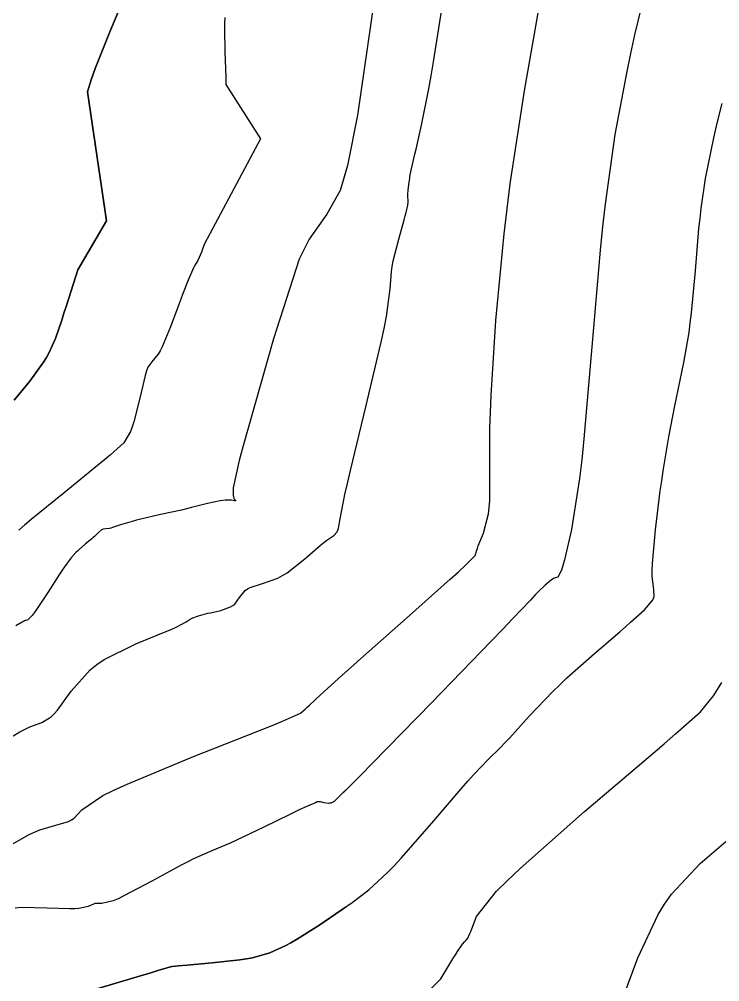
# Model space of a CAD drawing. Header units: metres. Extents: x 837476 to 838477, y 1189012 to 1191014.
# Drawn here: x 837855.9 to 837896.8, y 1190615.1 to 1190671.3 of the extents above; entities that cross this region are included whole.
import ezdxf

# ---------------------------------------------------------------- set-up
doc = ezdxf.new("R2010")
doc.units = ezdxf.units.M
doc.header["$LTSCALE"] = 0.3
doc.layers.add('COTAS 10', color=1, linetype='Continuous')
doc.layers.add('COTAS INT', color=252, linetype='Continuous')

msp = doc.modelspace()

# ---------------------------------------------------------------- linework, layer by layer
at = {"layer": 'COTAS 10'}
for points in [[(837855.15, 1190622.934), (837856.443, 1190623.66), (837856.761, 1190623.81), (837857.062, 1190623.938), (837858.003, 1190624.214), (837858.741, 1190624.433), (837858.913, 1190624.524), (837859.072, 1190624.628), (837859.53, 1190625.116), (837860.754, 1190625.942), (837861.395, 1190626.259), (837862.168, 1190626.615), (837866.05, 1190628.221), (837869.889, 1190629.738), (837870.634, 1190630.038), (837871.242, 1190630.286), (837872.286, 1190630.749), (837872.554, 1190630.988), (837872.672, 1190631.096), (837872.808, 1190631.221), (837873.457, 1190631.821), (837874.697, 1190632.944), (837875.206, 1190633.398), (837875.787, 1190633.915), (837878.484, 1190636.301), (837881.027, 1190638.565), (837881.511, 1190639.004), (837881.9, 1190639.363), (837882.507, 1190639.982), (837882.57, 1190640.235), (837882.615, 1190640.361), (837882.672, 1190640.513), (837882.978, 1190641.267), (837883.268, 1190642.379), (837883.315, 1190642.756), (837883.348, 1190643.164), (837883.348, 1190644.885), (837883.345, 1190647.399), (837883.376, 1190648.305), (837883.421, 1190649.303), (837883.7, 1190653.667), (837884.179, 1190658.742), (837884.351, 1190660.188), (837884.54, 1190661.652), (837885.361, 1190667.085), (837886.218, 1190671.967)], [(837855.15, 1190622.934), (837856.443, 1190623.66), (837856.761, 1190623.81), (837857.062, 1190623.938), (837858.003, 1190624.214), (837858.741, 1190624.433), (837858.913, 1190624.524), (837859.072, 1190624.628), (837859.53, 1190625.116), (837860.754, 1190625.942), (837861.395, 1190626.259), (837862.168, 1190626.615), (837866.05, 1190628.221), (837869.889, 1190629.738), (837870.634, 1190630.038), (837871.242, 1190630.286), (837872.286, 1190630.749), (837872.554, 1190630.988), (837872.672, 1190631.096), (837872.808, 1190631.221), (837873.457, 1190631.821), (837874.697, 1190632.944), (837874.923, 1190633.146)]]:
    msp.add_lwpolyline(points, dxfattribs=at)
at = {"layer": 'COTAS INT'}
for points in [[(837876.994, 1190675.212), (837875.614, 1190665.666), (837875.041, 1190662.721), (837874.609, 1190661.259), (837873.827, 1190659.883), (837872.793, 1190658.421), (837872.207, 1190657.248), (837870.716, 1190652.606), (837869.227, 1190647.388), (837868.943, 1190646.355), (837868.714, 1190645.5), (837868.351, 1190643.9), (837868.358, 1190643.54), (837868.364, 1190643.467), (837868.37, 1190643.406), (837868.404, 1190643.281), (837868.447, 1190643.234), (837868.469, 1190643.208), (837868.509, 1190643.164), (837868.493, 1190643.141), (837868.469, 1190643.142), (837868.437, 1190643.146), (837868.251, 1190643.187), (837867.892, 1190643.194), (837867.75, 1190643.176), (837867.591, 1190643.15), (837866.863, 1190642.983), (837865.928, 1190642.75), (837865.637, 1190642.681), (837865.333, 1190642.611), (837864.122, 1190642.341), (837862.971, 1190642.078), (837862.705, 1190642.011), (837862.463, 1190641.947), (837861.778, 1190641.738), (837861.32, 1190641.588), (837861.22, 1190641.561), (837861.133, 1190641.541), (837860.915, 1190641.521), (837860.766, 1190641.499), (837860.721, 1190641.478), (837860.675, 1190641.45), (837860.495, 1190641.295), (837860.264, 1190641.072), (837860.185, 1190641.001), (837860.1, 1190640.927), (837859.738, 1190640.628), (837859.361, 1190640.304), (837859.266, 1190640.214), (837859.175, 1190640.124), (837858.881, 1190639.797), (837858.511, 1190639.292), (837858.372, 1190639.09), (837858.218, 1190638.86), (837857.53, 1190637.803), (837856.87, 1190636.807), (837856.733, 1190636.615), (837856.617, 1190636.46), (837856.361, 1190636.202), (837856.179, 1190636.135), (837856.108, 1190636.1), (837856.028, 1190636.058), (837855.665, 1190635.844)], [(837892.783, 1190674.439), (837891.799, 1190670.354), (837891.56, 1190669.269), (837891.336, 1190668.205), (837890.646, 1190664.527), (837890.077, 1190660.471), (837889.929, 1190659.167), (837889.786, 1190657.785), (837889.3, 1190652.14), (837888.839, 1190646.759), (837888.71, 1190645.543), (837888.581, 1190644.446), (837888.11, 1190641.473), (837887.7, 1190639.709), (837887.609, 1190639.375), (837887.528, 1190639.107), (837887.315, 1190638.695), (837887.11, 1190638.637), (837887.035, 1190638.593), (837886.951, 1190638.536), (837886.579, 1190638.226), (837886.187, 1190637.854), (837886.09, 1190637.758), (837885.999, 1190637.664), (837885.715, 1190637.349), (837884.678, 1190636.252), (837884.113, 1190635.665), (837883.428, 1190634.956), (837879.949, 1190631.37), (837876.482, 1190627.817), (837875.804, 1190627.127), (837875.248, 1190626.565), (837874.259, 1190625.598), (837874.053, 1190625.504), (837873.991, 1190625.492), (837873.926, 1190625.487), (837873.674, 1190625.521), (837873.448, 1190625.574), (837873.4, 1190625.581), (837873.358, 1190625.584), (837873.261, 1190625.569), (837873.16, 1190625.518), (837873.116, 1190625.499), (837873.066, 1190625.478), (837872.827, 1190625.385), (837872.243, 1190625.123), (837871.975, 1190624.995), (837871.661, 1190624.844), (837870.143, 1190624.1), (837868.55, 1190623.331), (837868.188, 1190623.164), (837867.861, 1190623.017), (837866.967, 1190622.653), (837866.046, 1190622.251), (837865.702, 1190622.079), (837865.319, 1190621.882), (837863.616, 1190620.953), (837861.979, 1190620.082), (837861.638, 1190619.922), (837861.345, 1190619.796), (837860.694, 1190619.631), (837860.369, 1190619.645), (837860.281, 1190619.632), (837860.196, 1190619.611), (837859.896, 1190619.474), (837859.349, 1190619.345), (837859.108, 1190619.33), (837858.827, 1190619.323), (837857.488, 1190619.373), (837856.004, 1190619.398), (837855.632, 1190619.376)], [(837854.523, 1190628.842), (837855.908, 1190629.656), (837856.213, 1190629.818), (837856.485, 1190629.953), (837857.182, 1190630.208), (837857.735, 1190630.534), (837857.915, 1190630.712), (837858.106, 1190630.929), (837858.895, 1190632.03), (837860, 1190633.277), (837860.391, 1190633.585), (837860.819, 1190633.878), (837862.67, 1190634.801), (837864.394, 1190635.496), (837864.741, 1190635.644), (837865.032, 1190635.773), (837865.613, 1190636.079), (837865.853, 1190636.245), (837865.93, 1190636.285), (837866.01, 1190636.323), (837866.334, 1190636.441), (837866.747, 1190636.551), (837866.883, 1190636.584), (837867.029, 1190636.618), (837867.635, 1190636.749), (837868.209, 1190636.951), (837868.335, 1190637.029), (837868.447, 1190637.117), (837868.733, 1190637.513), (837869.056, 1190637.915), (837869.191, 1190638.006), (837869.346, 1190638.089), (837870.073, 1190638.314), (837870.973, 1190638.637), (837871.238, 1190638.782), (837871.51, 1190638.95), (837872.549, 1190639.755), (837873.465, 1190640.55), (837873.66, 1190640.71), (837873.83, 1190640.846), (837874.229, 1190641.122), (837874.43, 1190641.339), (837874.474, 1190641.438), (837874.513, 1190641.553), (837874.614, 1190642.105), (837874.885, 1190643.51), (837875.031, 1190644.162), (837875.209, 1190644.927), (837876.11, 1190648.643), (837876.997, 1190652.411), (837877.167, 1190653.209), (837877.303, 1190653.901), (837877.521, 1190655.517), (837877.6, 1190656.525), (837877.649, 1190656.834), (837877.709, 1190657.156), (837878.026, 1190658.428), (837878.347, 1190659.556), (837878.41, 1190659.787), (837878.461, 1190659.983), (837878.554, 1190660.398), (837878.568, 1190660.586), (837878.57, 1190660.639), (837878.57, 1190660.693), (837878.565, 1190660.89), (837878.565, 1190661.123), (837878.569, 1190661.2), (837878.574, 1190661.282), (837878.61, 1190661.62), (837878.664, 1190661.986), (837878.681, 1190662.085), (837878.699, 1190662.183), (837878.772, 1190662.529), (837878.91, 1190663.126), (837878.97, 1190663.382), (837879.038, 1190663.678), (837879.361, 1190665.076), (837879.787, 1190667.198), (837879.92, 1190667.95), (837880.06, 1190668.774), (837880.622, 1190672.343)], [(837861.91, 1190672.327), (837861.166, 1190670.526), (837860.295, 1190668.386), (837860.068, 1190667.722), (837859.848, 1190667.026), (837860.967, 1190659.496), (837859.279, 1190656.628), (837858.624, 1190654.559), (837858.476, 1190654.1), (837858.344, 1190653.689), (837857.991, 1190652.617), (837857.603, 1190651.777), (837857.45, 1190651.514), (837857.275, 1190651.237), (837856.478, 1190650.124), (837855.577, 1190649.021)], [(837855.577, 1190649.021), (837856.478, 1190650.124), (837857.275, 1190651.237), (837857.45, 1190651.514), (837857.603, 1190651.777), (837857.991, 1190652.617), (837858.344, 1190653.689), (837858.476, 1190654.1), (837858.624, 1190654.559), (837859.279, 1190656.628), (837860.967, 1190659.496), (837859.848, 1190667.026), (837860.068, 1190667.722), (837860.295, 1190668.386), (837861.166, 1190670.526), (837861.91, 1190672.327)], [(837867.865, 1190671.371), (837867.854, 1190671.029), (837867.849, 1190670.681), (837867.879, 1190669.359), (837867.921, 1190667.887), (837867.923, 1190667.442), (837869.959, 1190664.285), (837866.683, 1190658.151), (837866.595, 1190657.889), (837866.515, 1190657.667), (837866.293, 1190657.182), (837866.104, 1190656.863), (837866.044, 1190656.744), (837865.981, 1190656.611), (837865.728, 1190656.024), (837865.402, 1190655.198), (837865.293, 1190654.916), (837865.177, 1190654.61), (837864.69, 1190653.313), (837864.204, 1190652.129), (837864.088, 1190651.895), (837863.981, 1190651.702), (837863.661, 1190651.341), (837863.384, 1190650.947), (837863.302, 1190650.732), (837863.22, 1190650.472), (837862.906, 1190649.149), (837862.565, 1190647.763), (837862.465, 1190647.462), (837862.363, 1190647.197), (837861.975, 1190646.539), (837861.195, 1190645.834), (837860.847, 1190645.539), (837860.44, 1190645.201), (837858.492, 1190643.621), (837856.564, 1190642.052), (837856.17, 1190641.721), (837855.838, 1190641.435)], [(837867.865, 1190671.371), (837867.854, 1190671.029), (837867.849, 1190670.681), (837867.879, 1190669.359), (837867.921, 1190667.887), (837867.923, 1190667.442), (837869.959, 1190664.285), (837866.683, 1190658.151), (837866.595, 1190657.889), (837866.515, 1190657.667), (837866.293, 1190657.182), (837866.104, 1190656.863), (837866.044, 1190656.744), (837865.981, 1190656.611), (837865.728, 1190656.024), (837865.402, 1190655.198), (837865.293, 1190654.916), (837865.177, 1190654.61), (837864.69, 1190653.313), (837864.204, 1190652.129), (837864.088, 1190651.895), (837863.981, 1190651.702), (837863.661, 1190651.341), (837863.384, 1190650.947), (837863.302, 1190650.732), (837863.22, 1190650.472), (837862.906, 1190649.149), (837862.565, 1190647.763), (837862.465, 1190647.462), (837862.363, 1190647.197), (837861.975, 1190646.539), (837861.195, 1190645.834), (837860.847, 1190645.539), (837860.44, 1190645.201), (837858.492, 1190643.621), (837856.564, 1190642.052), (837856.17, 1190641.721), (837855.838, 1190641.435)], [(837859.879, 1190614.496), (837862.954, 1190615.421), (837863.542, 1190615.598), (837864.016, 1190615.74), (837864.777, 1190615.964), (837864.791, 1190615.964), (837864.795, 1190615.965), (837864.798, 1190615.965), (837864.807, 1190615.969), (837865.168, 1190616.002), (837865.393, 1190616.022), (837865.673, 1190616.045), (837867.134, 1190616.168), (837868.754, 1190616.35), (837869.134, 1190616.411), (837869.483, 1190616.477), (837870.496, 1190616.754), (837871.431, 1190617.186), (837871.732, 1190617.351), (837872.052, 1190617.534), (837873.356, 1190618.358), (837874.671, 1190619.254), (837874.997, 1190619.484), (837875.306, 1190619.705), (837876.283, 1190620.437), (837877.374, 1190621.447), (837877.754, 1190621.844), (837878.169, 1190622.292), (837879.949, 1190624.332), (837881.673, 1190626.344), (837882.052, 1190626.773), (837882.388, 1190627.148), (837883.247, 1190628.04), (837883.968, 1190628.751), (837884.218, 1190629.012), (837884.488, 1190629.299), (837885.645, 1190630.567), (837887.017, 1190632.011), (837887.424, 1190632.41), (837887.843, 1190632.808), (837889.452, 1190634.242), (837890.926, 1190635.503), (837891.259, 1190635.792), (837891.56, 1190636.055), (837892.377, 1190636.789), (837892.828, 1190637.314), (837892.898, 1190637.446), (837892.945, 1190637.572), (837892.916, 1190637.98), (837892.819, 1190638.738), (837892.824, 1190639.086), (837892.841, 1190639.493), (837893.017, 1190641.459), (837893.298, 1190643.722), (837893.382, 1190644.316), (837893.468, 1190644.897), (837893.804, 1190646.875), (837894.153, 1190648.69), (837894.247, 1190649.167), (837894.341, 1190649.633), (837894.673, 1190651.223), (837894.975, 1190652.968), (837895.05, 1190653.532), (837895.121, 1190654.13), (837895.345, 1190656.581), (837895.556, 1190659.036), (837895.619, 1190659.638), (837895.683, 1190660.205), (837895.931, 1190661.97), (837896.426, 1190664.331), (837896.646, 1190665.274), (837896.903, 1190666.342)], [(837874.923, 1190662.323), (837874.609, 1190661.259), (837873.827, 1190659.883), (837872.793, 1190658.421), (837872.207, 1190657.248), (837870.716, 1190652.606), (837869.227, 1190647.388), (837868.943, 1190646.355), (837868.714, 1190645.5), (837868.351, 1190643.9), (837868.358, 1190643.54), (837868.364, 1190643.467), (837868.37, 1190643.406), (837868.404, 1190643.281), (837868.447, 1190643.234), (837868.469, 1190643.208), (837868.509, 1190643.164), (837868.493, 1190643.141), (837868.469, 1190643.142), (837868.437, 1190643.146), (837868.251, 1190643.187), (837867.892, 1190643.194), (837867.75, 1190643.176), (837867.591, 1190643.15), (837866.863, 1190642.983), (837865.928, 1190642.75), (837865.637, 1190642.681), (837865.333, 1190642.611), (837864.122, 1190642.341), (837862.971, 1190642.078), (837862.705, 1190642.011), (837862.463, 1190641.947), (837861.778, 1190641.738), (837861.32, 1190641.588), (837861.22, 1190641.561), (837861.133, 1190641.541), (837860.915, 1190641.521), (837860.766, 1190641.499), (837860.721, 1190641.478), (837860.675, 1190641.45), (837860.495, 1190641.295), (837860.264, 1190641.072), (837860.185, 1190641.001), (837860.1, 1190640.927), (837859.738, 1190640.628), (837859.361, 1190640.304), (837859.266, 1190640.214), (837859.175, 1190640.124), (837858.881, 1190639.797), (837858.511, 1190639.292), (837858.372, 1190639.09), (837858.218, 1190638.86), (837857.53, 1190637.803), (837856.87, 1190636.807), (837856.733, 1190636.615), (837856.617, 1190636.46), (837856.361, 1190636.202), (837856.179, 1190636.135), (837856.108, 1190636.1), (837856.028, 1190636.058), (837855.665, 1190635.844)], [(837854.523, 1190628.842), (837855.908, 1190629.656), (837856.213, 1190629.818), (837856.485, 1190629.953), (837857.182, 1190630.208), (837857.735, 1190630.534), (837857.915, 1190630.712), (837858.106, 1190630.929), (837858.895, 1190632.03), (837860, 1190633.277), (837860.391, 1190633.585), (837860.819, 1190633.878), (837862.67, 1190634.801), (837864.394, 1190635.496), (837864.741, 1190635.644), (837865.032, 1190635.773), (837865.613, 1190636.079), (837865.853, 1190636.245), (837865.93, 1190636.285), (837866.01, 1190636.323), (837866.334, 1190636.441), (837866.747, 1190636.551), (837866.883, 1190636.584), (837867.029, 1190636.618), (837867.635, 1190636.749), (837868.209, 1190636.951), (837868.335, 1190637.029), (837868.447, 1190637.117), (837868.733, 1190637.513), (837869.056, 1190637.915), (837869.191, 1190638.006), (837869.346, 1190638.089), (837870.073, 1190638.314), (837870.973, 1190638.637), (837871.238, 1190638.782), (837871.51, 1190638.95), (837872.549, 1190639.755), (837873.465, 1190640.55), (837873.66, 1190640.71), (837873.83, 1190640.846), (837874.229, 1190641.122), (837874.43, 1190641.339), (837874.474, 1190641.438), (837874.513, 1190641.553), (837874.614, 1190642.105), (837874.885, 1190643.51), (837874.923, 1190643.682)], [(837879.324, 1190614.104), (837880.49, 1190615.248), (837881.192, 1190616.404), (837881.339, 1190616.64), (837881.466, 1190616.84), (837881.754, 1190617.257), (837881.894, 1190617.423), (837881.927, 1190617.464), (837881.959, 1190617.502), (837882.054, 1190617.624), (837882.182, 1190617.882), (837882.235, 1190618.007), (837882.295, 1190618.155), (837882.573, 1190618.881), (837883.739, 1190620.353), (837884.358, 1190620.971), (837885.107, 1190621.68), (837888.881, 1190625.003), (837892.726, 1190628.279), (837893.518, 1190628.959), (837894.193, 1190629.54), (837895.648, 1190630.82), (837896.407, 1190631.764), (837896.642, 1190632.133), (837896.889, 1190632.549)], [(837874.923, 1190626.248), (837874.259, 1190625.598), (837874.053, 1190625.504), (837873.991, 1190625.492), (837873.926, 1190625.487), (837873.674, 1190625.521), (837873.448, 1190625.574), (837873.4, 1190625.581), (837873.358, 1190625.584), (837873.261, 1190625.569), (837873.16, 1190625.518), (837873.116, 1190625.499), (837873.066, 1190625.478), (837872.827, 1190625.385), (837872.243, 1190625.123), (837871.975, 1190624.995), (837871.661, 1190624.844), (837870.143, 1190624.1), (837868.55, 1190623.331), (837868.188, 1190623.164), (837867.861, 1190623.017), (837866.967, 1190622.653), (837866.046, 1190622.251), (837865.702, 1190622.079), (837865.319, 1190621.882), (837863.616, 1190620.953), (837861.979, 1190620.082), (837861.638, 1190619.922), (837861.345, 1190619.796), (837860.694, 1190619.631), (837860.369, 1190619.645), (837860.281, 1190619.632), (837860.196, 1190619.611), (837859.896, 1190619.474), (837859.349, 1190619.345), (837859.108, 1190619.33), (837858.827, 1190619.323), (837857.488, 1190619.373), (837856.004, 1190619.398), (837855.632, 1190619.376)], [(837891.112, 1190614.115), (837891.982, 1190616.463), (837893.167, 1190618.993), (837893.55, 1190619.609), (837893.956, 1190620.187), (837895.62, 1190621.971), (837897.134, 1190623.261)], [(837874.923, 1190619.432), (837874.671, 1190619.254), (837873.356, 1190618.358), (837872.052, 1190617.534), (837871.732, 1190617.351), (837871.431, 1190617.186), (837870.496, 1190616.754), (837869.483, 1190616.477), (837869.134, 1190616.411), (837868.754, 1190616.35), (837867.134, 1190616.168), (837865.673, 1190616.045), (837865.393, 1190616.022), (837865.168, 1190616.002), (837864.807, 1190615.969), (837864.798, 1190615.965), (837864.795, 1190615.965), (837864.791, 1190615.964), (837864.777, 1190615.964), (837864.016, 1190615.74), (837863.542, 1190615.598), (837862.954, 1190615.421), (837859.879, 1190614.496)]]:
    msp.add_lwpolyline(points, dxfattribs=at)

doc.saveas('drawing.dxf')
